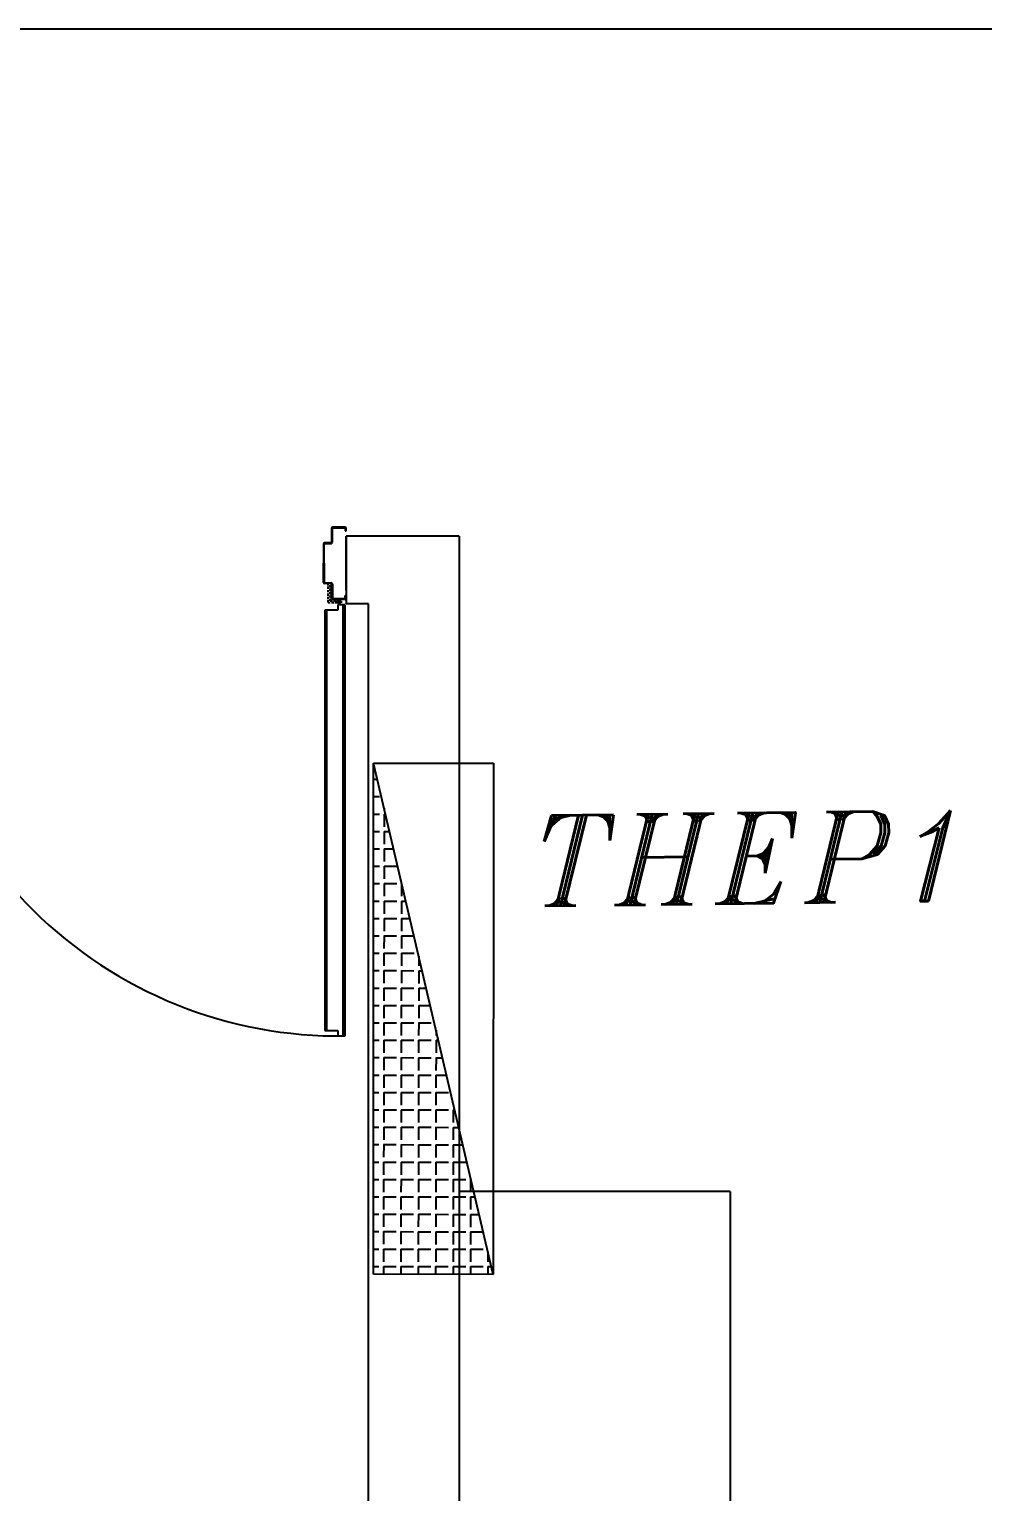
# Model space of a CAD drawing. Header units: inches. Extents: x 567429 to 582707, y 126347 to 133675.
# Drawn here: x 570175.4 to 570386.4, y 128486.3 to 128809.9 of the extents above; entities that cross this region are included whole.
import ezdxf

# ---------------------------------------------------------------- set-up
doc = ezdxf.new("R2010")
doc.units = ezdxf.units.IN
doc.header["$MEASUREMENT"] = 0
doc.linetypes.add('DASHED', pattern=[0.75, 0.5, -0.25])
for name, color, linetype in [('2', 1, 'Continuous'), ('Door', 1, 'Continuous'), ('ELECT', 3, 'Continuous'), ('PANEL', 3, 'Continuous'), ('SOUND WIRE', 4, 'Continuous'), ('wall kanaf', 4, 'Continuous')]:
    doc.layers.add(name, color=color, linetype=linetype)
doc.styles.add('ITALICT', font='italict', dxfattribs={"height": 22.5})

# ---------------------------------------------------------------- blocks, each defined once
blk = doc.blocks.new('panel120x30')
at = {"layer": 'ELECT'}
h = blk.add_hatch(dxfattribs=at)
h.set_pattern_fill('ANGLE', color=30, scale=0.0035, angle=-0.0944, style=0)
h.set_pattern_definition([(359.90562, (93.797613, 113.59168), (4.02708e-05, 0.024447467), [0.01778, -0.0066675]), (89.90562, (93.797613, 113.59168), (-0.024447467, 4.02708e-05), [0.01778, -0.0066675])])
h.paths.add_polyline_path([(0.3592, -0.0002), (-0.3593, -0.1681), (0.3591, -0.1685)])
at = {"layer": 'ELECT', "color": 3}
for p, q in [((-0.3593, -0.1681), (-0.3592, 0.0002)), ((-0.3592, 0.0002), (0.3592, -0.0002)), ((0.3592, -0.0002), (-0.3593, -0.1681)), ((0.3592, -0.0002), (0.3591, -0.1685)), ((0.3591, -0.1685), (-0.3593, -0.1681))]:
    blk.add_line(p, q, dxfattribs=at)

msp = doc.modelspace()

# ---------------------------------------------------------------- linework, layer by layer
at = {"layer": '2', "color": 15}
for q in [(570270.49, 128552.79), (570330.49, 128382.79)]:
    msp.add_line((570330.49, 128552.79), q, dxfattribs=at)
at = {"layer": 'Door', "color": 15}
for p, q in [((570242.29, 128699.53), (570242.29, 128696.37)), ((570242.46, 128696.37), (570242.46, 128699.53)), ((570245.23, 128699.79), (570242.54, 128699.79)), ((570242.54, 128699.62), (570245.23, 128699.62)), ((570245.32, 128699.53), (570245.32, 128698.93)), ((570245.32, 128698.93), (570245.49, 128698.93)), ((570245.49, 128698.93), (570245.49, 128699.53)), ((570240.49, 128696.03), (570240.49, 128691.79)), ((570240.66, 128691.79), (570240.66, 128696.03)), ((570242.2, 128696.29), (570240.74, 128696.29)), ((570240.74, 128696.12), (570242.2, 128696.12)), ((570245.49, 128685.79), (570245.49, 128697.79)), ((570240.49, 128687.55), (570240.49, 128691.79)), ((570240.66, 128691.79), (570240.66, 128687.55)), ((570240.74, 128687.46), (570242.2, 128687.46)), ((570242.2, 128687.29), (570240.74, 128687.29)), ((570242.29, 128684.05), (570242.29, 128687.2)), ((570242.46, 128687.2), (570242.46, 128684.05)), ((570242.54, 128683.96), (570245.23, 128683.96)), ((570245.23, 128683.79), (570242.54, 128683.79)), ((570243.15, 128683.27), (570244.61, 128683.27)), ((570243.88, 128684), (570243.88, 128682.54)), ((570245.32, 128684.05), (570245.32, 128684.64)), ((570245.32, 128684.64), (570245.49, 128684.64)), ((570245.49, 128684.64), (570245.49, 128684.05))]:
    msp.add_line(p, q, dxfattribs=at)
at = {"layer": 'Door', "color": 15, "linetype": 'DASHED'}
for p, q in [((570241.51, 128683.1), (570241.51, 128687.29)), ((570242, 128683.43), (570242, 128687.31)), ((570241.51, 128683.1), (570243.52, 128683.1)), ((570242, 128683.43), (570243.52, 128683.43))]:
    msp.add_line(p, q, dxfattribs=at)
at = {"layer": 'Door', "color": 15, "ltscale": 8}
for p, q in [((570245.27, 128682.58), (570243.67, 128682.58)), ((570243.67, 128682.58), (570243.67, 128681.38)), ((570244.87, 128587.18), (570244.87, 128682.58)), ((570245.27, 128587.18), (570245.27, 128682.58)), ((570243.67, 128681.38), (570240.77, 128681.38)), ((570240.77, 128681.38), (570240.77, 128588.38)), ((570241.17, 128681.38), (570241.17, 128588.38)), ((570240.77, 128588.38), (570243.67, 128588.38)), ((570243.67, 128588.38), (570243.67, 128587.18)), ((570243.67, 128587.18), (570245.27, 128587.18))]:
    msp.add_line(p, q, dxfattribs=at)
at = {"layer": 'Door', "color": 15, "linetype": 'Continuous', "ltscale": 100}
msp.add_circle((570243.88, 128683.27), 0.4, dxfattribs=at)
at = {"layer": 'Door', "color": 15}
msp.add_circle((570243.88, 128683.27), 0.281, dxfattribs=at)
for centre, radius, start, end in [((570242.54, 128699.53), 0.257, 90, 180), ((570242.54, 128699.53), 0.0855, 90, 180), ((570245.23, 128699.53), 0.256, 0, 90), ((570245.23, 128699.53), 0.0855, 0, 90), ((570240.74, 128696.03), 0.257, 90, 180), ((570240.74, 128696.03), 0.0855, 90, 180), ((570242.2, 128696.37), 0.257, 270, 360), ((570242.2, 128696.37), 0.0855, 270, 0), ((570240.74, 128687.55), 0.257, 180, 270), ((570240.74, 128687.55), 0.0855, 180, 270), ((570242.2, 128687.2), 0.257, 0, 90), ((570242.2, 128687.2), 0.0855, 360, 90), ((570242.54, 128684.05), 0.257, 180, 270), ((570242.54, 128684.05), 0.0855, 180, 270), ((570245.23, 128684.05), 0.0855, 270, 360), ((570245.23, 128684.05), 0.256, 270, 0)]:
    msp.add_arc(centre, radius, start, end, dxfattribs=at)
at = {"layer": 'Door', "color": 15, "linetype": 'Continuous', "ltscale": 100}
msp.add_arc((570243.89, 128683.28), 96.1, 179.6942, 270.8245, dxfattribs=at)
at = {"layer": 'SOUND WIRE'}
msp.add_line((570547.98, 128809.94), (569984.17, 128809.94), dxfattribs=at)
at = {"layer": 'wall kanaf', "color": 15, "ltscale": 0.1}
for p, q in [((570270.49, 128697.79), (570245.49, 128697.79)), ((570245.49, 128697.79), (570245.49, 128682.79)), ((570270.49, 128697.79), (570270.49, 128382.79)), ((570250.49, 128682.79), (570245.49, 128682.79)), ((570250.49, 128382.79), (570250.49, 128682.79))]:
    msp.add_line(p, q, dxfattribs=at)

# ---------------------------------------------------------------- block references
at = {"layer": 'PANEL', "ltscale": 0.1, "xscale": 157.4803149588406, "yscale": 157.4803149588406, "zscale": 157.4803149588406, "rotation": 270}
msp.add_blockref('panel120x30', (570278.07, 128591), dxfattribs=at)

# ---------------------------------------------------------------- texts
at = {"layer": 'PANEL', "color": 2, "linetype": 'Continuous', "style": 'ITALICT'}
msp.add_text('THEP1', height=20, rotation=0.7287, dxfattribs=at).set_placement((570286.06, 128615.9))

doc.saveas('drawing.dxf')
